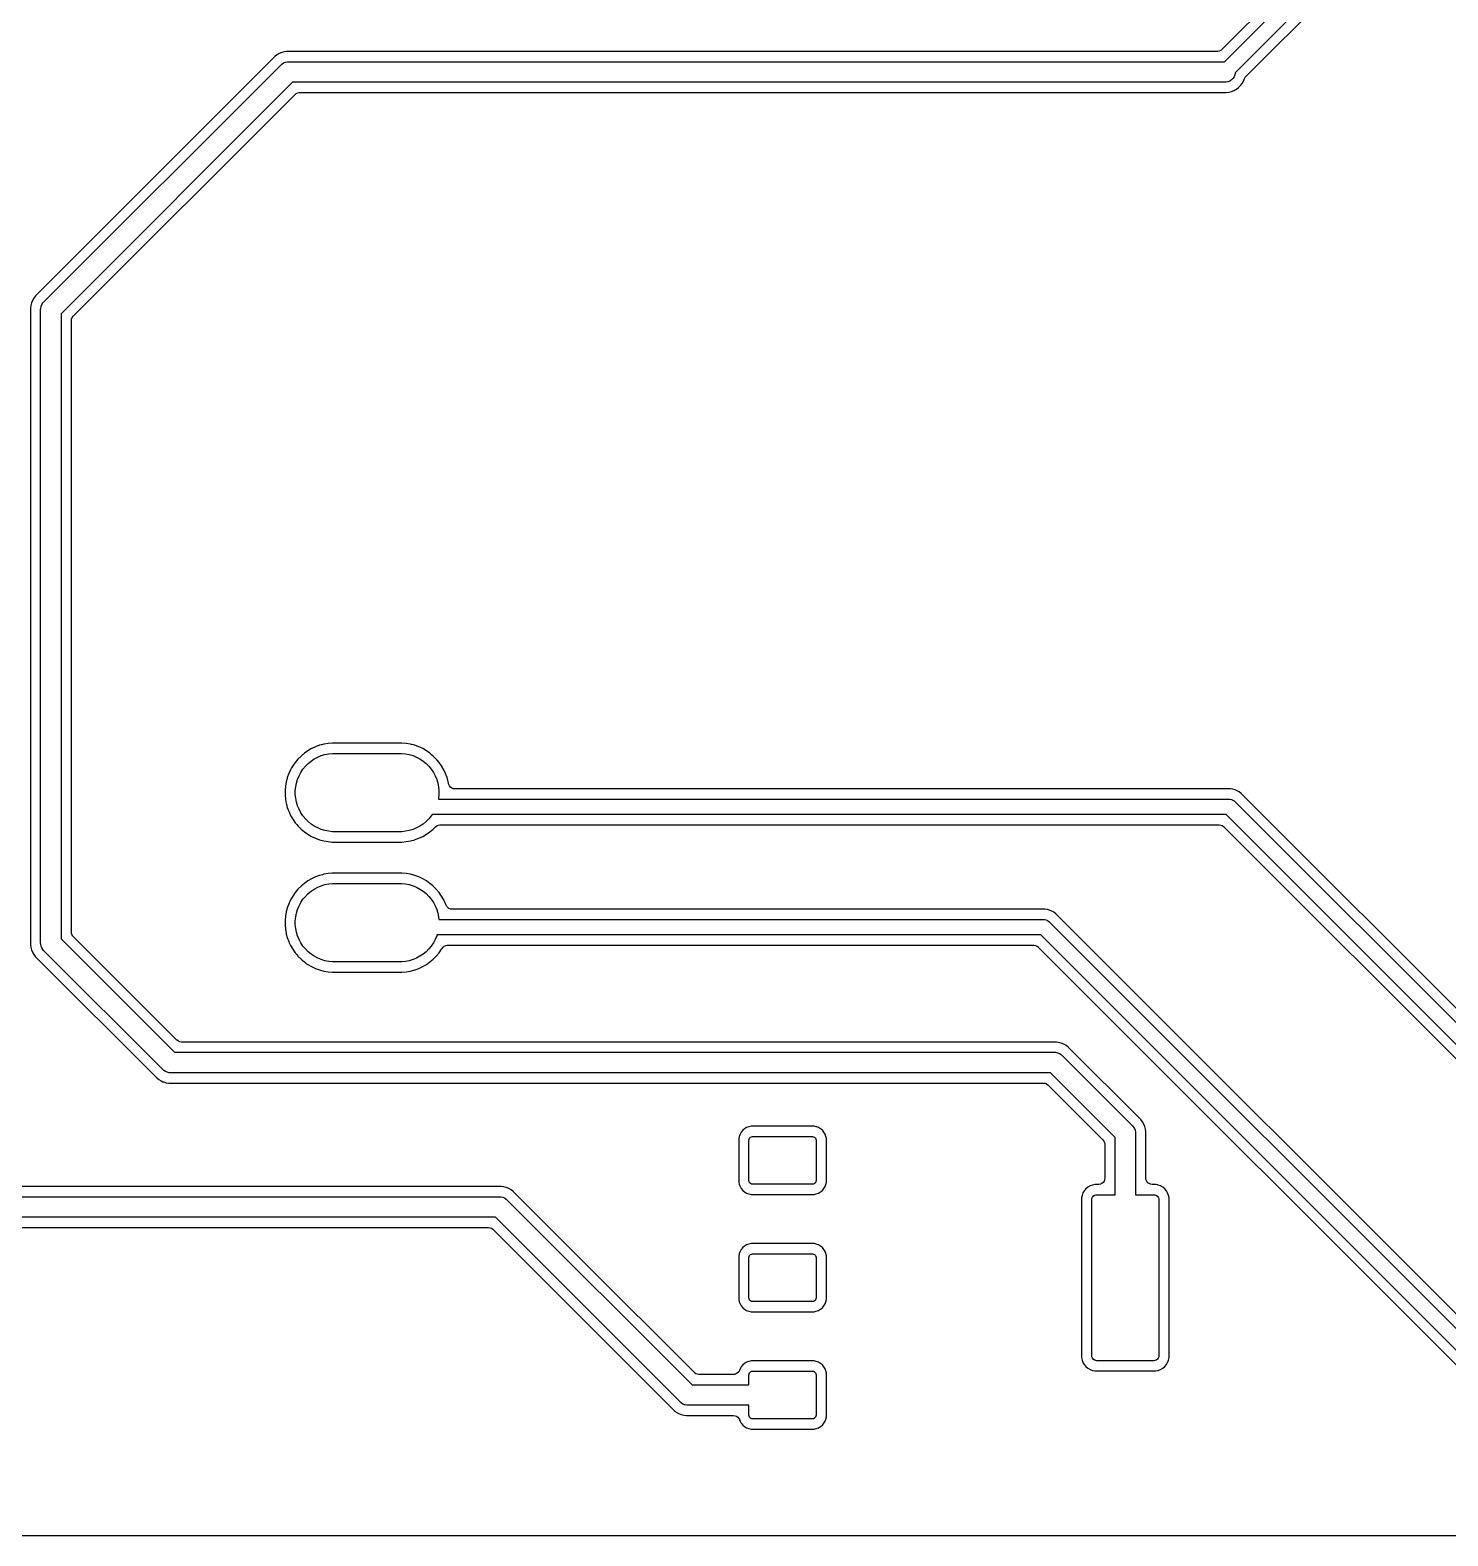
# Model space of a CAD drawing. Header units: millimetres. Extents: x 88 to 236, y -149 to -88.
# Drawn here: x 118.82 to 146.5, y -148.51 to -119.12 of the extents above; entities that cross this region are included whole.
import ezdxf

# ---------------------------------------------------------------- set-up
doc = ezdxf.new("R2010")
doc.units = ezdxf.units.MM
doc.layers.add('F.Cu', color=13, linetype='CONTINUOUS', true_color=0xc83434)

msp = doc.modelspace()

# ---------------------------------------------------------------- linework, layer by layer
at = {"layer": 'F.Cu', "linetype": 'CONTINUOUS'}
for p, q in [((145.413181, -116.171137), (142.086137, -119.498181)), ((142.132868, -119.735), (145.65, -116.217868)), ((145.906066, -116.386066), (142.344037, -119.948095)), ((142.551962, -120.023718), (146.064086, -116.511596)), ((123.64201, -119.601287), (123.600359, -119.633246)), ((123.642012, -119.601285), (123.64201, -119.601287)), ((123.642017, -119.601282), (123.642012, -119.601285)), ((123.644055, -119.600105), (123.642017, -119.601282)), ((123.687478, -119.575034), (123.644055, -119.600105)), ((123.687486, -119.57503), (123.687478, -119.575034)), ((123.735977, -119.554944), (123.687486, -119.57503)), ((123.735987, -119.554941), (123.735977, -119.554944)), ((123.786702, -119.541352), (123.735987, -119.554941)), ((123.829447, -119.535724), (123.786702, -119.541352)), ((123.838749, -119.5345), (123.829447, -119.535724)), ((123.891251, -119.5345), (123.838749, -119.5345)), ((141.998456, -119.5345), (123.891251, -119.5345)), ((142.002351, -119.534439), (141.998456, -119.5345)), ((142.033051, -119.529576), (142.002351, -119.534439)), ((142.061577, -119.517232), (142.033051, -119.529576)), ((142.086137, -119.498181), (142.061577, -119.517232)), ((123.600359, -119.633246), (118.928246, -124.305359)), ((119.088579, -124.428579), (123.723579, -119.793579)), ((123.723579, -119.793579), (123.738121, -119.780398)), ((123.738121, -119.780398), (123.770721, -119.758616)), ((123.770721, -119.758616), (123.806943, -119.743612)), ((123.806943, -119.743612), (123.845397, -119.735963)), ((123.845397, -119.735963), (123.865, -119.735)), ((123.865, -119.735), (142.132868, -119.735)), ((123.947842, -120.135), (119.43, -124.652842)), ((142.145, -120.135), (123.947842, -120.135)), ((142.164603, -120.134037), (142.145, -120.135)), ((142.203057, -120.126388), (142.164603, -120.134037)), ((142.239279, -120.111384), (142.203057, -120.126388)), ((142.271879, -120.089602), (142.239279, -120.111384)), ((142.299602, -120.061879), (142.271879, -120.089602)), ((142.321384, -120.029279), (142.299602, -120.061879)), ((142.336388, -119.993057), (142.321384, -120.029279)), ((142.344037, -119.954603), (142.336388, -119.993057)), ((142.344037, -119.948095), (142.344037, -119.954603)), ((142.409634, -120.236758), (142.446758, -120.199634)), ((142.446758, -120.199634), (142.478718, -120.157983)), ((142.478718, -120.157983), (142.504968, -120.112517)), ((142.504968, -120.112517), (142.525059, -120.064013)), ((142.525059, -120.064013), (142.52506, -120.064007)), ((142.52506, -120.064007), (142.525088, -120.063941)), ((142.525088, -120.063941), (142.540488, -120.036941)), ((142.540488, -120.036941), (142.551962, -120.023718)), ((119.666819, -124.699574), (123.994574, -120.371819)), ((123.994574, -120.371819), (124.019134, -120.352768)), ((124.019134, -120.352768), (124.04766, -120.340424)), ((124.04766, -120.340424), (124.07836, -120.335561)), ((124.07836, -120.335561), (124.082255, -120.3355)), ((124.082255, -120.3355), (142.171249, -120.3355)), ((142.171249, -120.3355), (142.17125, -120.3355)), ((142.17125, -120.3355), (142.223301, -120.328647)), ((142.223301, -120.328647), (142.274013, -120.315059)), ((142.274013, -120.315059), (142.322517, -120.294968)), ((142.322517, -120.294968), (142.322524, -120.294963)), ((142.322524, -120.294963), (142.322528, -120.294962)), ((142.322528, -120.294962), (142.341144, -120.284213)), ((142.341144, -120.284213), (142.367983, -120.268718)), ((142.367983, -120.268718), (142.409634, -120.236758)), ((118.928246, -124.305359), (118.896287, -124.34701)), ((118.836352, -124.491706), (118.8295, -124.54375)), ((118.8295, -124.54375), (118.8295, -136.966251)), ((118.836354, -124.491696), (118.836352, -124.491706)), ((118.849941, -124.440987), (118.836354, -124.491696)), ((118.849944, -124.440977), (118.849941, -124.440987)), ((118.87003, -124.392486), (118.849944, -124.440977)), ((118.870034, -124.392478), (118.87003, -124.392486)), ((118.896278, -124.347024), (118.870034, -124.392478)), ((118.896287, -124.34701), (118.896278, -124.347024)), ((119.03, -124.57), (119.030963, -124.550397)), ((119.03, -136.94), (119.03, -124.57)), ((119.030963, -124.550397), (119.038612, -124.511943)), ((119.038612, -124.511943), (119.053616, -124.475721)), ((119.053616, -124.475721), (119.075398, -124.443121)), ((119.075398, -124.443121), (119.088579, -124.428579)), ((119.43, -124.652842), (119.43, -136.857157)), ((119.6305, -124.787255), (119.634396, -124.756417)), ((119.6305, -133.957843), (119.6305, -124.787255)), ((119.634396, -124.756417), (119.645838, -124.727518)), ((119.645838, -124.727518), (119.664108, -124.702371)), ((119.664108, -124.702371), (119.666819, -124.699574)), ((124.318757, -133.142775), (124.245743, -133.18493)), ((124.324704, -133.140001), (124.318757, -133.142775)), ((124.395161, -133.107146), (124.324704, -133.140001)), ((124.395178, -133.107138), (124.395161, -133.107146)), ((124.474372, -133.078315), (124.395178, -133.107138)), ((124.474386, -133.07831), (124.474372, -133.078315)), ((124.474392, -133.078309), (124.474386, -133.07831)), ((124.512184, -133.068182), (124.474392, -133.078309)), ((124.555826, -133.056488), (124.512184, -133.068182)), ((124.555833, -133.056487), (124.555826, -133.056488)), ((124.638853, -133.041848), (124.555833, -133.056487)), ((124.722844, -133.0345), (124.638853, -133.041848)), ((124.722845, -133.0345), (124.722844, -133.0345)), ((126.082155, -133.0345), (124.722845, -133.0345)), ((126.082156, -133.0345), (126.082155, -133.0345)), ((126.166147, -133.041848), (126.082156, -133.0345)), ((126.249166, -133.056487), (126.166145, -133.041848)), ((126.166145, -133.041848), (126.166147, -133.041848)), ((126.249173, -133.056488), (126.249166, -133.056487)), ((126.270994, -133.062335), (126.249173, -133.056488)), ((126.330608, -133.078309), (126.270994, -133.062335)), ((126.330616, -133.078312), (126.330608, -133.078309)), ((126.330627, -133.078315), (126.330616, -133.078312)), ((126.409821, -133.107138), (126.330627, -133.078315)), ((126.409838, -133.107146), (126.409821, -133.107138)), ((126.428696, -133.11594), (126.409838, -133.107146)), ((126.486243, -133.142775), (126.428696, -133.11594)), ((126.559257, -133.18493), (126.486243, -133.142775)), ((123.99829, -133.411676), (123.949941, -133.480725)), ((123.998292, -133.411673), (123.99829, -133.411676)), ((124.052476, -133.3471), (123.998292, -133.411673)), ((124.052498, -133.347076), (124.052476, -133.3471)), ((124.112076, -133.287498), (124.052498, -133.347076)), ((124.1121, -133.287476), (124.112076, -133.287498)), ((124.176673, -133.233292), (124.1121, -133.287476)), ((124.176676, -133.23329), (124.176673, -133.233292)), ((124.245725, -133.184941), (124.176676, -133.23329)), ((124.198172, -133.486257), (124.251257, -133.433172)), ((124.245742, -133.184931), (124.245725, -133.184941)), ((124.245743, -133.18493), (124.245742, -133.184931)), ((124.251257, -133.433172), (124.30929, -133.385546)), ((124.30929, -133.385546), (124.371711, -133.343838)), ((124.371711, -133.343838), (124.43792, -133.308448)), ((124.43792, -133.308448), (124.507279, -133.279719)), ((124.507279, -133.279719), (124.57912, -133.257926)), ((124.57912, -133.257926), (124.652751, -133.24328)), ((124.652751, -133.24328), (124.727463, -133.235921)), ((124.727463, -133.235921), (124.765, -133.235)), ((124.765, -133.235), (126.04, -133.235)), ((126.04, -133.235), (126.077537, -133.235921)), ((126.077537, -133.235921), (126.152249, -133.24328)), ((126.152249, -133.24328), (126.22588, -133.257926)), ((126.22588, -133.257926), (126.297721, -133.279719)), ((126.297721, -133.279719), (126.36708, -133.308448)), ((126.36708, -133.308448), (126.433289, -133.343838)), ((126.433289, -133.343838), (126.49571, -133.385546)), ((126.49571, -133.385546), (126.553743, -133.433172)), ((126.553743, -133.433172), (126.606828, -133.486257)), ((126.559265, -133.184936), (126.559257, -133.18493)), ((126.559274, -133.184941), (126.559265, -133.184936)), ((126.628323, -133.23329), (126.559274, -133.184941)), ((126.628326, -133.233292), (126.628323, -133.23329)), ((126.66117, -133.260852), (126.628326, -133.233292)), ((126.692904, -133.28748), (126.66117, -133.260852)), ((126.692911, -133.287487), (126.692904, -133.28748)), ((126.692923, -133.287498), (126.692911, -133.287487)), ((126.752501, -133.347076), (126.692923, -133.287498)), ((126.752512, -133.347088), (126.752501, -133.347076)), ((126.75252, -133.347096), (126.752512, -133.347088)), ((126.769576, -133.367423), (126.75252, -133.347096)), ((126.806707, -133.411673), (126.769576, -133.367423)), ((126.806709, -133.411676), (126.806707, -133.411673)), ((126.855058, -133.480725), (126.806709, -133.411676)), ((123.83946, -133.723757), (123.821488, -133.790826)), ((123.843309, -133.709392), (123.83946, -133.723757)), ((123.84331, -133.709386), (123.843309, -133.709392)), ((123.843315, -133.709372), (123.84331, -133.709386)), ((123.872138, -133.630178), (123.843315, -133.709372)), ((123.872146, -133.630161), (123.872138, -133.630178)), ((123.907776, -133.553755), (123.872146, -133.630161)), ((123.928939, -133.5171), (123.907776, -133.553755)), ((123.94993, -133.480743), (123.928939, -133.5171)), ((123.949932, -133.480739), (123.94993, -133.480743)), ((123.949941, -133.480725), (123.949932, -133.480739)), ((124.044719, -133.742279), (124.073448, -133.67292)), ((124.073448, -133.67292), (124.108838, -133.606711)), ((124.108838, -133.606711), (124.150546, -133.54429)), ((124.150546, -133.54429), (124.198172, -133.486257)), ((126.606828, -133.486257), (126.654454, -133.54429)), ((126.654454, -133.54429), (126.696162, -133.606711)), ((126.696162, -133.606711), (126.731552, -133.67292)), ((126.731552, -133.67292), (126.760281, -133.742279)), ((126.855061, -133.48073), (126.855058, -133.480725)), ((126.85507, -133.480743), (126.855061, -133.48073)), ((126.897225, -133.553757), (126.85507, -133.480743)), ((126.932853, -133.630161), (126.897225, -133.553757)), ((126.932861, -133.630178), (126.932853, -133.630161)), ((126.961684, -133.709372), (126.932861, -133.630178)), ((126.961691, -133.709392), (126.961684, -133.709372)), ((126.983512, -133.790828), (126.961691, -133.709392)), ((119.6305, -136.497843), (119.6305, -133.957843)), ((123.806848, -133.873853), (123.7995, -133.957843)), ((123.7995, -133.957843), (123.7995, -134.042156)), ((123.821487, -133.790833), (123.806848, -133.873853)), ((123.821488, -133.790826), (123.821487, -133.790833)), ((124.000921, -133.962463), (124.00828, -133.887751)), ((124.000921, -134.037537), (124.000921, -133.962463)), ((124.00828, -133.887751), (124.022926, -133.81412)), ((124.022926, -133.81412), (124.044719, -133.742279)), ((126.760281, -133.742279), (126.782074, -133.81412)), ((126.782074, -133.81412), (126.79672, -133.887751)), ((126.79672, -133.887751), (126.804079, -133.962463)), ((126.804079, -133.962463), (126.804079, -134.037537)), ((126.988385, -133.818467), (126.983512, -133.790828)), ((126.989896, -133.827033), (126.988385, -133.818467)), ((126.994081, -133.843818), (126.989896, -133.827033)), ((127.007315, -133.871943), (126.994081, -133.843818)), ((127.027128, -133.895892), (127.007315, -133.871943)), ((127.052275, -133.914162), (127.027128, -133.895892)), ((127.081174, -133.925604), (127.052275, -133.914162)), ((127.112012, -133.9295), (127.081174, -133.925604)), ((142.252973, -133.9295), (127.112012, -133.9295)), ((142.252974, -133.9295), (142.252973, -133.9295)), ((142.298522, -133.935496), (142.252974, -133.9295)), ((142.298525, -133.935496), (142.298522, -133.935496)), ((142.298526, -133.935497), (142.298525, -133.935496)), ((142.342906, -133.947389), (142.298526, -133.935497)), ((142.385355, -133.964972), (142.342906, -133.947389)), ((142.425145, -133.987944), (142.385355, -133.964972)), ((142.461597, -134.015915), (142.425145, -133.987944)), ((142.461599, -134.015917), (142.461597, -134.015915)), ((148.318863, -139.873181), (142.461599, -134.015917)), ((123.7995, -134.042156), (123.806848, -134.126146)), ((123.806848, -134.126146), (123.816648, -134.181723)), ((123.816648, -134.181723), (123.821131, -134.20715)), ((123.821131, -134.20715), (123.821487, -134.209166)), ((123.821487, -134.209166), (123.821488, -134.209173)), ((123.821488, -134.209173), (123.827335, -134.230994)), ((123.827335, -134.230994), (123.843309, -134.290608)), ((123.843309, -134.290608), (123.843312, -134.290616)), ((123.843312, -134.290616), (123.843315, -134.290627)), ((123.843315, -134.290627), (123.872138, -134.369821)), ((124.00828, -134.112249), (124.000921, -134.037537)), ((124.022926, -134.18588), (124.00828, -134.112249)), ((124.044719, -134.257721), (124.022926, -134.18588)), ((124.073448, -134.32708), (124.044719, -134.257721)), ((126.79672, -134.112249), (126.793189, -134.13)), ((126.793189, -134.13), (142.23, -134.13)), ((126.804079, -134.037537), (126.79672, -134.112249)), ((142.23, -134.13), (142.244703, -134.130722)), ((142.244703, -134.130722), (142.273543, -134.136459)), ((142.273543, -134.136459), (142.30071, -134.147712)), ((142.30071, -134.147712), (142.325159, -134.164048)), ((142.325159, -134.164048), (142.336066, -134.173934)), ((142.336066, -134.173934), (148.272132, -140.11)), ((123.872138, -134.369821), (123.872146, -134.369838)), ((123.872146, -134.369838), (123.885799, -134.399116)), ((123.885799, -134.399116), (123.907775, -134.446243)), ((123.907775, -134.446243), (123.94993, -134.519257)), ((123.94993, -134.519257), (123.949936, -134.519265)), ((123.949936, -134.519265), (123.949941, -134.519274)), ((123.949941, -134.519274), (123.99829, -134.588323)), ((123.99829, -134.588323), (123.998292, -134.588326)), ((123.998292, -134.588326), (124.030234, -134.626392)), ((124.108838, -134.393289), (124.073448, -134.32708)), ((124.150546, -134.45571), (124.108838, -134.393289)), ((124.198172, -134.513743), (124.150546, -134.45571)), ((124.251257, -134.566828), (124.198172, -134.513743)), ((124.30929, -134.614454), (124.251257, -134.566828)), ((124.371711, -134.656162), (124.30929, -134.614454)), ((126.49571, -134.614454), (126.433289, -134.656162)), ((126.553743, -134.566828), (126.49571, -134.614454)), ((126.606828, -134.513743), (126.553743, -134.566828)), ((126.654454, -134.45571), (126.606828, -134.513743)), ((126.671633, -134.43), (126.654454, -134.45571)), ((142.167868, -134.43), (126.671633, -134.43)), ((148.103934, -140.366066), (142.167868, -134.43)), ((124.030234, -134.626392), (124.05248, -134.652904)), ((124.05248, -134.652904), (124.052487, -134.652911)), ((124.052487, -134.652911), (124.052498, -134.652923)), ((124.052498, -134.652923), (124.112076, -134.712501)), ((124.112076, -134.712501), (124.112088, -134.712512)), ((124.112088, -134.712512), (124.112096, -134.71252)), ((124.112096, -134.71252), (124.1121, -134.712523)), ((124.1121, -134.712523), (124.176673, -134.766707)), ((124.176673, -134.766707), (124.176677, -134.766709)), ((124.176677, -134.766709), (124.176681, -134.766713)), ((124.176681, -134.766713), (124.180353, -134.769284)), ((124.180353, -134.769284), (124.245725, -134.815058)), ((124.245725, -134.815058), (124.24573, -134.815061)), ((124.24573, -134.815061), (124.245743, -134.81507)), ((124.245743, -134.81507), (124.318757, -134.857225)), ((124.318757, -134.857225), (124.395161, -134.892853)), ((124.43792, -134.691552), (124.371711, -134.656162)), ((124.395161, -134.892853), (124.395178, -134.892861)), ((124.395178, -134.892861), (124.474372, -134.921684)), ((124.507279, -134.720281), (124.43792, -134.691552)), ((124.57912, -134.742074), (124.507279, -134.720281)), ((124.652751, -134.75672), (124.57912, -134.742074)), ((124.727463, -134.764079), (124.652751, -134.75672)), ((124.765, -134.765), (124.727463, -134.764079)), ((126.04, -134.765), (124.765, -134.765)), ((126.077537, -134.764079), (126.04, -134.765)), ((126.152249, -134.75672), (126.077537, -134.764079)), ((126.22588, -134.742074), (126.152249, -134.75672)), ((126.297721, -134.720281), (126.22588, -134.742074)), ((126.36708, -134.691552), (126.297721, -134.720281)), ((126.33998, -134.918279), (126.409821, -134.892861)), ((126.433289, -134.656162), (126.36708, -134.691552)), ((126.409821, -134.892861), (126.409826, -134.892858)), ((126.409826, -134.892858), (126.409833, -134.892856)), ((126.409833, -134.892856), (126.486243, -134.857225)), ((126.486243, -134.857225), (126.559257, -134.81507)), ((126.559257, -134.81507), (126.628319, -134.766713)), ((126.628319, -134.766713), (126.692904, -134.71252)), ((126.692904, -134.71252), (126.706741, -134.698683)), ((126.706741, -134.698683), (126.738606, -134.666819)), ((126.738606, -134.666819), (126.763166, -134.647768)), ((126.763166, -134.647768), (126.791692, -134.635424)), ((126.791692, -134.635424), (126.822392, -134.630561)), ((126.822392, -134.630561), (126.826287, -134.6305)), ((126.826287, -134.6305), (142.033456, -134.6305)), ((142.033456, -134.6305), (142.064294, -134.634396)), ((142.064294, -134.634396), (142.093193, -134.645838)), ((142.093193, -134.645838), (142.11834, -134.664108)), ((142.11834, -134.664108), (142.121137, -134.666819)), ((142.121137, -134.666819), (147.978403, -140.524085)), ((124.474372, -134.921684), (124.474375, -134.921684)), ((124.474375, -134.921684), (124.474392, -134.921691)), ((124.474392, -134.921691), (124.555828, -134.943512)), ((124.555828, -134.943512), (124.638857, -134.958152)), ((124.638857, -134.958152), (124.722843, -134.965499)), ((124.722843, -134.965499), (124.722844, -134.9655)), ((124.722844, -134.9655), (124.722845, -134.9655)), ((124.722845, -134.9655), (126.082156, -134.9655)), ((126.082156, -134.965499), (126.166143, -134.958152)), ((126.082156, -134.9655), (126.082156, -134.965499)), ((126.166143, -134.958152), (126.249172, -134.943512)), ((126.249172, -134.943512), (126.330608, -134.921691)), ((126.330608, -134.921691), (126.33998, -134.918279)), ((124.176673, -135.773292), (124.1121, -135.827476)), ((124.176676, -135.77329), (124.176673, -135.773292)), ((124.245725, -135.724941), (124.176676, -135.77329)), ((124.245742, -135.724931), (124.245725, -135.724941)), ((124.245743, -135.72493), (124.245742, -135.724931)), ((124.318757, -135.682775), (124.245743, -135.72493)), ((124.353493, -135.666577), (124.318757, -135.682775)), ((124.395161, -135.647146), (124.353493, -135.666577)), ((124.395178, -135.647138), (124.395161, -135.647146)), ((124.474372, -135.618315), (124.395178, -135.647138)), ((124.474386, -135.61831), (124.474372, -135.618315)), ((124.474392, -135.618309), (124.474386, -135.61831)), ((124.529823, -135.603456), (124.474392, -135.618309)), ((124.555826, -135.596488), (124.529823, -135.603456)), ((124.555833, -135.596487), (124.555826, -135.596488)), ((124.638853, -135.581848), (124.555833, -135.596487)), ((124.57912, -135.797926), (124.652751, -135.78328)), ((124.722844, -135.5745), (124.638853, -135.581848)), ((124.652751, -135.78328), (124.727463, -135.775921)), ((124.722845, -135.5745), (124.722844, -135.5745)), ((126.082155, -135.5745), (124.722845, -135.5745)), ((124.727463, -135.775921), (124.765, -135.775)), ((124.765, -135.775), (126.04, -135.775)), ((126.04, -135.775), (126.077537, -135.775921)), ((126.077537, -135.775921), (126.152249, -135.78328)), ((126.082156, -135.5745), (126.082155, -135.5745)), ((126.166147, -135.581848), (126.082156, -135.5745)), ((126.152249, -135.78328), (126.22588, -135.797926)), ((126.249166, -135.596487), (126.166145, -135.581848)), ((126.166145, -135.581848), (126.166147, -135.581848)), ((126.249173, -135.596488), (126.249166, -135.596487)), ((126.270994, -135.602335), (126.249173, -135.596488)), ((126.330608, -135.618309), (126.270994, -135.602335)), ((126.330616, -135.618312), (126.330608, -135.618309)), ((126.330627, -135.618315), (126.330616, -135.618312)), ((126.409821, -135.647138), (126.330627, -135.618315)), ((126.409838, -135.647146), (126.409821, -135.647138)), ((126.42629, -135.654818), (126.409838, -135.647146)), ((126.486243, -135.682775), (126.42629, -135.654818)), ((126.559257, -135.72493), (126.486243, -135.682775)), ((126.559265, -135.724936), (126.559257, -135.72493)), ((126.559274, -135.724941), (126.559265, -135.724936)), ((126.628323, -135.77329), (126.559274, -135.724941)), ((126.628326, -135.773292), (126.628323, -135.77329)), ((126.681092, -135.817569), (126.628326, -135.773292)), ((123.920458, -136.071789), (123.907776, -136.093755)), ((123.94993, -136.020743), (123.920458, -136.071789)), ((123.949932, -136.020739), (123.94993, -136.020743)), ((123.949941, -136.020725), (123.949932, -136.020739)), ((123.99829, -135.951676), (123.949941, -136.020725)), ((123.998292, -135.951673), (123.99829, -135.951676)), ((124.052476, -135.8871), (123.998292, -135.951673)), ((124.052498, -135.887076), (124.052476, -135.8871)), ((124.112076, -135.827498), (124.052498, -135.887076)), ((124.108838, -136.146711), (124.150546, -136.08429)), ((124.1121, -135.827476), (124.112076, -135.827498)), ((124.150546, -136.08429), (124.198172, -136.026257)), ((124.198172, -136.026257), (124.251257, -135.973172)), ((124.251257, -135.973172), (124.30929, -135.925546)), ((124.30929, -135.925546), (124.371711, -135.883838)), ((124.371711, -135.883838), (124.43792, -135.848448)), ((124.43792, -135.848448), (124.507279, -135.819719)), ((124.507279, -135.819719), (124.57912, -135.797926)), ((126.22588, -135.797926), (126.297721, -135.819719)), ((126.297721, -135.819719), (126.36708, -135.848448)), ((126.36708, -135.848448), (126.433289, -135.883838)), ((126.433289, -135.883838), (126.49571, -135.925546)), ((126.49571, -135.925546), (126.553743, -135.973172)), ((126.553743, -135.973172), (126.606828, -136.026257)), ((126.606828, -136.026257), (126.654454, -136.08429)), ((126.654454, -136.08429), (126.696162, -136.146711)), ((126.692904, -135.82748), (126.681092, -135.817569)), ((126.692911, -135.827487), (126.692904, -135.82748)), ((126.692923, -135.827498), (126.692911, -135.827487)), ((126.752501, -135.887076), (126.692923, -135.827498)), ((126.752512, -135.887088), (126.752501, -135.887076)), ((126.75252, -135.887096), (126.752512, -135.887088)), ((126.752523, -135.8871), (126.75252, -135.887096)), ((126.806707, -135.951673), (126.752523, -135.8871)), ((126.806709, -135.951676), (126.806707, -135.951673)), ((126.806713, -135.951681), (126.806709, -135.951676)), ((126.828591, -135.982927), (126.806713, -135.951681)), ((126.855058, -136.020725), (126.828591, -135.982927)), ((126.855061, -136.02073), (126.855058, -136.020725)), ((126.85507, -136.020743), (126.855061, -136.02073)), ((126.897225, -136.093757), (126.85507, -136.020743)), ((123.821487, -136.330833), (123.806848, -136.413853)), ((123.821488, -136.330826), (123.821487, -136.330833)), ((123.833635, -136.285496), (123.821488, -136.330826)), ((123.843309, -136.249392), (123.833635, -136.285496)), ((123.84331, -136.249386), (123.843309, -136.249392)), ((123.843315, -136.249372), (123.84331, -136.249386)), ((123.872138, -136.170178), (123.843315, -136.249372)), ((123.872146, -136.170161), (123.872138, -136.170178)), ((123.907776, -136.093755), (123.872146, -136.170161)), ((124.00828, -136.427751), (124.022926, -136.35412)), ((124.022926, -136.35412), (124.044719, -136.282279)), ((124.044719, -136.282279), (124.073448, -136.21292)), ((124.073448, -136.21292), (124.108838, -136.146711)), ((126.696162, -136.146711), (126.731552, -136.21292)), ((126.731552, -136.21292), (126.760281, -136.282279)), ((126.760281, -136.282279), (126.782074, -136.35412)), ((126.782074, -136.35412), (126.79672, -136.427751)), ((126.932853, -136.170161), (126.897225, -136.093757)), ((126.932858, -136.170171), (126.932853, -136.170161)), ((126.942954, -136.19791), (126.932858, -136.170171)), ((126.954779, -136.221943), (126.942954, -136.19791)), ((126.974592, -136.245892), (126.954779, -136.221943)), ((126.999739, -136.264162), (126.974592, -136.245892)), ((127.028638, -136.275604), (126.999739, -136.264162)), ((127.059476, -136.2795), (127.028638, -136.275604)), ((138.632973, -136.2795), (127.059476, -136.2795)), ((138.632974, -136.2795), (138.632973, -136.2795)), ((138.678522, -136.285496), (138.632974, -136.2795)), ((138.678525, -136.285496), (138.678522, -136.285496)), ((138.678526, -136.285497), (138.678525, -136.285496)), ((138.722906, -136.297389), (138.678526, -136.285497)), ((138.765355, -136.314972), (138.722906, -136.297389)), ((138.805145, -136.337944), (138.765355, -136.314972)), ((138.841597, -136.365915), (138.805145, -136.337944)), ((138.841599, -136.365917), (138.841597, -136.365915)), ((147.728863, -145.253181), (138.841599, -136.365917)), ((119.6305, -136.722745), (119.6305, -136.497843)), ((123.806848, -136.413853), (123.7995, -136.497843)), ((123.7995, -136.497843), (123.7995, -136.582156)), ((123.7995, -136.582156), (123.806848, -136.666146)), ((123.806848, -136.666146), (123.821487, -136.749166)), ((124.000921, -136.502463), (124.00828, -136.427751)), ((124.000921, -136.577537), (124.000921, -136.502463)), ((124.00828, -136.652249), (124.000921, -136.577537)), ((124.022926, -136.72588), (124.00828, -136.652249)), ((126.79672, -136.427751), (126.801866, -136.48)), ((126.801866, -136.48), (138.61, -136.48)), ((138.61, -136.48), (138.624703, -136.480722)), ((138.624703, -136.480722), (138.653543, -136.486459)), ((138.653543, -136.486459), (138.68071, -136.497712)), ((138.68071, -136.497712), (138.705159, -136.514048)), ((138.705159, -136.514048), (138.716066, -136.523934)), ((138.716066, -136.523934), (147.682132, -145.49)), ((118.8295, -136.966251), (118.831376, -136.980499)), ((119.030963, -136.959603), (119.03, -136.94)), ((119.038612, -136.998057), (119.030963, -136.959603)), ((119.43, -136.857157), (121.642843, -139.07)), ((119.630561, -136.72664), (119.6305, -136.722745)), ((119.630866, -136.728568), (119.630561, -136.72664)), ((119.631478, -136.738286), (119.630866, -136.728568)), ((119.633899, -136.747718), (119.631478, -136.738286)), ((119.635424, -136.75734), (119.633899, -136.747718)), ((119.637751, -136.762717), (119.635424, -136.75734)), ((119.639208, -136.768392), (119.637751, -136.762717)), ((119.643898, -136.776924), (119.639208, -136.768392)), ((119.647768, -136.785866), (119.643898, -136.776924)), ((119.651359, -136.790496), (119.647768, -136.785866)), ((119.654182, -136.79563), (119.651359, -136.790496)), ((119.66085, -136.802731), (119.654182, -136.79563)), ((119.666819, -136.810426), (119.66085, -136.802731)), ((121.689573, -138.833181), (119.666819, -136.810426)), ((123.821487, -136.749166), (123.821488, -136.749173)), ((123.821488, -136.749173), (123.825117, -136.762717)), ((123.825117, -136.762717), (123.843309, -136.830608)), ((123.843309, -136.830608), (123.843312, -136.830616)), ((123.843312, -136.830616), (123.843315, -136.830627)), ((123.843315, -136.830627), (123.872138, -136.909821)), ((123.872138, -136.909821), (123.872146, -136.909838)), ((123.872146, -136.909838), (123.883299, -136.933754)), ((123.883299, -136.933754), (123.907775, -136.986243)), ((124.044719, -136.797721), (124.022926, -136.72588)), ((124.073448, -136.86708), (124.044719, -136.797721)), ((124.108838, -136.933289), (124.073448, -136.86708)), ((124.150546, -136.99571), (124.108838, -136.933289)), ((126.696162, -136.933289), (126.654454, -136.99571)), ((126.731552, -136.86708), (126.696162, -136.933289)), ((126.760281, -136.797721), (126.731552, -136.86708)), ((126.765657, -136.78), (126.760281, -136.797721)), ((138.547868, -136.78), (126.765657, -136.78)), ((147.513934, -145.746066), (138.547868, -136.78)), ((118.831376, -136.980499), (118.836157, -137.016819)), ((118.836157, -137.016819), (118.836353, -137.018301)), ((118.836353, -137.018301), (118.849941, -137.069013)), ((118.849941, -137.069013), (118.870032, -137.117517)), ((118.870032, -137.117517), (118.876267, -137.128315)), ((118.876267, -137.128315), (118.876268, -137.128318)), ((118.876268, -137.128318), (118.896277, -137.162975)), ((118.896277, -137.162975), (118.896287, -137.16299)), ((118.896287, -137.16299), (118.928244, -137.204637)), ((118.928244, -137.204637), (118.928248, -137.204642)), ((118.928248, -137.204642), (121.29536, -139.571753)), ((119.053616, -137.034279), (119.038612, -136.998057)), ((119.075398, -137.066879), (119.053616, -137.034279)), ((119.088579, -137.081421), (119.075398, -137.066879)), ((121.418579, -139.411422), (119.088579, -137.081421)), ((123.907775, -136.986243), (123.94993, -137.059257)), ((123.94993, -137.059257), (123.949936, -137.059265)), ((123.949936, -137.059265), (123.949941, -137.059274)), ((123.949941, -137.059274), (123.998291, -137.128325)), ((123.998291, -137.128325), (124.027373, -137.162983)), ((124.027373, -137.162983), (124.05248, -137.192904)), ((124.05248, -137.192904), (124.052487, -137.192911)), ((124.052487, -137.192911), (124.052498, -137.192923)), ((124.052498, -137.192923), (124.112076, -137.252501)), ((124.112076, -137.252501), (124.112088, -137.252512)), ((124.112088, -137.252512), (124.112096, -137.25252)), ((124.112096, -137.25252), (124.133624, -137.270584)), ((124.198172, -137.053743), (124.150546, -136.99571)), ((124.251257, -137.106828), (124.198172, -137.053743)), ((124.30929, -137.154454), (124.251257, -137.106828)), ((124.371711, -137.196162), (124.30929, -137.154454)), ((124.43792, -137.231552), (124.371711, -137.196162)), ((124.507279, -137.260281), (124.43792, -137.231552)), ((124.57912, -137.282074), (124.507279, -137.260281)), ((126.297721, -137.260281), (126.22588, -137.282074)), ((126.36708, -137.231552), (126.297721, -137.260281)), ((126.433289, -137.196162), (126.36708, -137.231552)), ((126.49571, -137.154454), (126.433289, -137.196162)), ((126.553743, -137.106828), (126.49571, -137.154454)), ((126.606828, -137.053743), (126.553743, -137.106828)), ((126.654454, -136.99571), (126.606828, -137.053743)), ((126.628319, -137.306713), (126.692904, -137.25252)), ((126.692904, -137.25252), (126.75252, -137.192904)), ((126.75252, -137.192904), (126.806713, -137.128319)), ((126.806713, -137.128319), (126.85507, -137.059257)), ((126.85507, -137.059257), (126.864747, -137.042494)), ((126.864747, -137.042494), (126.883539, -137.01774)), ((126.883539, -137.01774), (126.907899, -136.998433)), ((126.907899, -136.998433), (126.936295, -136.985792)), ((126.936295, -136.985792), (126.966942, -136.980609)), ((126.966942, -136.980609), (126.972132, -136.9805)), ((126.972132, -136.9805), (138.413456, -136.9805)), ((138.413456, -136.9805), (138.444294, -136.984396)), ((138.444294, -136.984396), (138.473193, -136.995838)), ((138.473193, -136.995838), (138.49834, -137.014108)), ((138.49834, -137.014108), (138.501137, -137.016819)), ((138.501137, -137.016819), (147.355916, -145.871598)), ((124.133624, -137.270584), (124.176673, -137.306707)), ((124.176673, -137.306707), (124.176677, -137.306709)), ((124.176677, -137.306709), (124.176681, -137.306713)), ((124.176681, -137.306713), (124.207927, -137.328591)), ((124.207927, -137.328591), (124.245725, -137.355058)), ((124.245725, -137.355058), (124.24573, -137.355061)), ((124.24573, -137.355061), (124.245743, -137.35507)), ((124.245743, -137.35507), (124.318757, -137.397225)), ((124.318757, -137.397225), (124.395161, -137.432853)), ((124.395161, -137.432853), (124.395178, -137.432861)), ((124.395178, -137.432861), (124.474372, -137.461684)), ((124.474372, -137.461684), (124.474375, -137.461684)), ((124.474375, -137.461684), (124.474392, -137.461691)), ((124.474392, -137.461691), (124.555828, -137.483512)), ((124.555828, -137.483512), (124.638857, -137.498152)), ((124.652751, -137.29672), (124.57912, -137.282074)), ((124.638857, -137.498152), (124.722843, -137.505499)), ((124.727463, -137.304079), (124.652751, -137.29672)), ((124.722843, -137.505499), (124.722844, -137.5055)), ((124.722844, -137.5055), (124.722845, -137.5055)), ((124.722845, -137.5055), (126.082156, -137.5055)), ((124.765, -137.305), (124.727463, -137.304079)), ((126.04, -137.305), (124.765, -137.305)), ((126.077537, -137.304079), (126.04, -137.305)), ((126.152249, -137.29672), (126.077537, -137.304079)), ((126.082156, -137.505499), (126.166143, -137.498152)), ((126.082156, -137.5055), (126.082156, -137.505499)), ((126.22588, -137.282074), (126.152249, -137.29672)), ((126.166143, -137.498152), (126.249172, -137.483512)), ((126.249172, -137.483512), (126.330608, -137.461691)), ((126.330608, -137.461691), (126.33998, -137.458279)), ((126.33998, -137.458279), (126.409821, -137.432861)), ((126.409821, -137.432861), (126.409826, -137.432858)), ((126.409826, -137.432858), (126.409833, -137.432856)), ((126.409833, -137.432856), (126.486243, -137.397225)), ((126.486243, -137.397225), (126.559257, -137.35507)), ((126.559257, -137.35507), (126.628319, -137.306713)), ((121.69237, -138.835892), (121.689573, -138.833181)), ((121.717517, -138.854162), (121.69237, -138.835892)), ((121.746416, -138.865604), (121.717517, -138.854162)), ((121.777254, -138.8695), (121.746416, -138.865604)), ((138.845465, -138.8695), (121.777254, -138.8695)), ((138.84625, -138.8695), (138.845465, -138.8695)), ((138.846251, -138.8695), (138.84625, -138.8695)), ((138.856337, -138.870828), (138.846251, -138.8695)), ((138.898301, -138.876353), (138.856337, -138.870828)), ((138.949013, -138.889941), (138.898301, -138.876353)), ((138.997517, -138.910032), (138.949013, -138.889941)), ((139.022827, -138.924645), (138.997517, -138.910032)), ((139.034024, -138.931109), (139.022827, -138.924645)), ((139.034028, -138.931111), (139.034024, -138.931109)), ((139.042974, -138.936276), (139.034028, -138.931111)), ((139.042981, -138.936281), (139.042974, -138.936276)), ((139.042983, -138.936282), (139.042981, -138.936281)), ((139.084635, -138.968242), (139.042983, -138.936282)), ((139.084637, -138.968244), (139.084635, -138.968242)), ((139.084642, -138.968248), (139.084637, -138.968244)), ((140.501753, -140.385359), (139.084642, -138.968248)), ((121.642843, -139.07), (138.82, -139.07)), ((138.82, -139.07), (138.839603, -139.070963)), ((138.839603, -139.070963), (138.878057, -139.078612)), ((138.878057, -139.078612), (138.914279, -139.093616)), ((138.914279, -139.093616), (138.946879, -139.115398)), ((138.946879, -139.115398), (138.961421, -139.128579)), ((138.961421, -139.128579), (140.341422, -140.508579)), ((121.29536, -139.571753), (121.295366, -139.571758)), ((121.295366, -139.571758), (121.337017, -139.603718)), ((121.337017, -139.603718), (121.382484, -139.629969)), ((121.433121, -139.424602), (121.418579, -139.411422)), ((121.465721, -139.446385), (121.433121, -139.424602)), ((121.501943, -139.461388), (121.465721, -139.446385)), ((121.540397, -139.469037), (121.501943, -139.461388)), ((121.56, -139.47), (121.540397, -139.469037)), ((138.737158, -139.47), (121.56, -139.47)), ((140, -140.732842), (138.737158, -139.47)), ((121.382484, -139.629969), (121.382489, -139.629971)), ((121.382489, -139.629971), (121.382493, -139.629973)), ((121.382493, -139.629973), (121.417901, -139.644639)), ((121.417901, -139.644639), (121.430988, -139.65006)), ((121.430988, -139.65006), (121.430994, -139.650061)), ((121.430994, -139.650061), (121.431001, -139.650064)), ((121.431001, -139.650064), (121.481688, -139.663644)), ((121.481688, -139.663644), (121.481694, -139.663646)), ((121.481694, -139.663646), (121.481696, -139.663646)), ((121.481696, -139.663646), (121.481699, -139.663647)), ((121.481699, -139.663647), (121.53375, -139.6705)), ((121.53375, -139.6705), (121.586251, -139.6705)), ((121.586251, -139.6705), (138.602745, -139.6705)), ((138.602745, -139.6705), (138.633583, -139.674396)), ((138.633583, -139.674396), (138.662482, -139.685838)), ((138.662482, -139.685838), (138.687629, -139.704108)), ((138.687629, -139.704108), (138.690426, -139.706819)), ((138.690426, -139.706819), (139.763181, -140.779574)), ((140.501756, -140.385363), (140.501753, -140.385359)), ((140.501758, -140.385365), (140.501756, -140.385363)), ((140.533718, -140.427017), (140.501758, -140.385365)), ((140.559968, -140.472483), (140.533718, -140.427017)), ((140.580059, -140.520987), (140.559968, -140.472483)), ((132.655049, -140.756017), (132.6545, -140.76635)), ((132.6545, -140.76635), (132.6545, -141.593649)), ((132.663783, -140.710853), (132.655049, -140.756011)), ((132.655049, -140.756011), (132.655049, -140.756017)), ((132.680026, -140.667811), (132.663783, -140.710853)), ((132.703309, -140.628134), (132.680026, -140.667811)), ((132.732964, -140.592964), (132.703309, -140.628134)), ((132.768134, -140.563309), (132.732964, -140.592964)), ((132.807811, -140.540026), (132.768134, -140.563309)), ((132.850853, -140.523783), (132.807811, -140.540026)), ((132.896011, -140.515049), (132.850853, -140.523783)), ((132.855, -140.78475), (132.8579, -140.764848)), ((132.855, -141.57525), (132.855, -140.78475)), ((132.8579, -140.764848), (132.867984, -140.74422)), ((132.867984, -140.74422), (132.88422, -140.727984)), ((132.88422, -140.727984), (132.904848, -140.7179)), ((132.896017, -140.515049), (132.896011, -140.515049)), ((132.90635, -140.5145), (132.896017, -140.515049)), ((132.904848, -140.7179), (132.92475, -140.715)), ((132.906354, -140.5145), (132.90635, -140.5145)), ((134.113646, -140.5145), (132.906354, -140.5145)), ((132.92475, -140.715), (134.09525, -140.715)), ((134.09525, -140.715), (134.115152, -140.7179)), ((134.113649, -140.5145), (134.113646, -140.5145)), ((134.123985, -140.515049), (134.113649, -140.5145)), ((134.115152, -140.7179), (134.13578, -140.727984)), ((134.169146, -140.523783), (134.123985, -140.515049)), ((134.13578, -140.727984), (134.152016, -140.74422)), ((134.152016, -140.74422), (134.1621, -140.764848)), ((134.1621, -140.764848), (134.165, -140.78475)), ((134.165, -140.78475), (134.165, -141.57525)), ((134.169148, -140.523783), (134.169146, -140.523783)), ((134.169149, -140.523784), (134.169148, -140.523783)), ((134.176683, -140.526627), (134.169149, -140.523784)), ((134.212188, -140.540026), (134.176683, -140.526627)), ((134.251865, -140.563309), (134.212188, -140.540026)), ((134.251866, -140.56331), (134.251865, -140.563309)), ((134.287036, -140.592964), (134.251866, -140.56331)), ((134.31669, -140.628134), (134.287036, -140.592964)), ((134.339973, -140.667811), (134.31669, -140.628134)), ((134.356216, -140.710851), (134.339973, -140.667811)), ((134.364951, -140.756017), (134.356216, -140.710851)), ((134.3655, -140.766354), (134.364951, -140.756017)), ((134.3655, -141.593646), (134.3655, -140.766354)), ((139.763181, -140.779574), (139.782232, -140.804134)), ((140, -141.85), (140, -140.732842)), ((140.341422, -140.508579), (140.354602, -140.523121)), ((140.354602, -140.523121), (140.376384, -140.555721)), ((140.376384, -140.555721), (140.391388, -140.591943)), ((140.391388, -140.591943), (140.399037, -140.630397)), ((140.399037, -140.630397), (140.4, -140.65)), ((140.4, -140.65), (140.4, -141.85)), ((140.593647, -140.571699), (140.580059, -140.520987)), ((140.599268, -140.614396), (140.593647, -140.571699)), ((140.6005, -140.62375), (140.599268, -140.614396)), ((140.6005, -141.5255), (140.6005, -140.62375)), ((139.782232, -140.804134), (139.794576, -140.83266)), ((139.794576, -140.83266), (139.799439, -140.86336)), ((139.799439, -140.86336), (139.7995, -140.867255)), ((139.7995, -140.867255), (139.7995, -141.5255)), ((132.6545, -141.593649), (132.655049, -141.603982)), ((132.655049, -141.603982), (132.655049, -141.603988)), ((132.655049, -141.603988), (132.662678, -141.643431)), ((132.662678, -141.643431), (132.663784, -141.649149)), ((132.663784, -141.649149), (132.664398, -141.650777)), ((132.664398, -141.650777), (132.680026, -141.692188)), ((132.8579, -141.595152), (132.855, -141.57525)), ((132.867984, -141.61578), (132.8579, -141.595152)), ((132.88422, -141.632016), (132.867984, -141.61578)), ((132.904848, -141.6421), (132.88422, -141.632016)), ((132.92475, -141.645), (132.904848, -141.6421)), ((134.09525, -141.645), (132.92475, -141.645)), ((134.115152, -141.6421), (134.09525, -141.645)), ((134.13578, -141.632016), (134.115152, -141.6421)), ((134.152016, -141.61578), (134.13578, -141.632016)), ((134.1621, -141.595152), (134.152016, -141.61578)), ((134.165, -141.57525), (134.1621, -141.595152)), ((134.339973, -141.692189), (134.356216, -141.649149)), ((134.356216, -141.649149), (134.364951, -141.603983)), ((134.364951, -141.603983), (134.3655, -141.593646)), ((139.557709, -141.660939), (139.511598, -141.678932)), ((139.606171, -141.650777), (139.557709, -141.660939)), ((139.626747, -141.6495), (139.606171, -141.650777)), ((139.6755, -141.6495), (139.626747, -141.6495)), ((139.683286, -141.649255), (139.6755, -141.6495)), ((139.713818, -141.643431), (139.683286, -141.649255)), ((139.741943, -141.630197), (139.713818, -141.643431)), ((139.765892, -141.610384), (139.741943, -141.630197)), ((139.784162, -141.585237), (139.765892, -141.610384)), ((139.795604, -141.556338), (139.784162, -141.585237)), ((139.7995, -141.5255), (139.795604, -141.556338)), ((140.600745, -141.533286), (140.6005, -141.5255)), ((140.606569, -141.563818), (140.600745, -141.533286)), ((140.619803, -141.591943), (140.606569, -141.563818)), ((140.639616, -141.615892), (140.619803, -141.591943)), ((140.664763, -141.634162), (140.639616, -141.615892)), ((140.693662, -141.645604), (140.664763, -141.634162)), ((140.7245, -141.6495), (140.693662, -141.645604)), ((140.773244, -141.6495), (140.7245, -141.6495)), ((140.773252, -141.6495), (140.773244, -141.6495)), ((140.793828, -141.650777), (140.773252, -141.6495)), ((140.831754, -141.658729), (140.793828, -141.650777)), ((140.842286, -141.660938), (140.831754, -141.658729)), ((140.84229, -141.660939), (140.842286, -141.660938)), ((140.888401, -141.678932), (140.84229, -141.660939)), ((108.66, -141.89), (127.99, -141.89)), ((128.01625, -141.6895), (108.686251, -141.6895)), ((127.99, -141.89), (128.009603, -141.890963)), ((128.009603, -141.890963), (128.048057, -141.898612)), ((128.016251, -141.6895), (128.01625, -141.6895)), ((128.024141, -141.690538), (128.016251, -141.6895)), ((128.068299, -141.696352), (128.024141, -141.690538)), ((128.048057, -141.898612), (128.084279, -141.913616)), ((128.068301, -141.696353), (128.068298, -141.696352)), ((128.068298, -141.696352), (128.068299, -141.696352)), ((128.119013, -141.709941), (128.068301, -141.696353)), ((128.084279, -141.913616), (128.116879, -141.935398)), ((128.116879, -141.935398), (128.131421, -141.948579)), ((128.119015, -141.709942), (128.119013, -141.709941)), ((128.119022, -141.709944), (128.119015, -141.709942)), ((128.167513, -141.73003), (128.119022, -141.709944)), ((128.131421, -141.948579), (131.742843, -145.56)), ((128.167521, -141.730034), (128.167513, -141.73003)), ((128.170692, -141.731865), (128.167521, -141.730034)), ((128.212983, -141.756282), (128.170692, -141.731865)), ((128.254635, -141.788242), (128.212983, -141.756282)), ((128.25464, -141.788246), (128.254635, -141.788242)), ((129.522744, -143.05635), (128.25464, -141.788246)), ((132.680026, -141.692188), (132.702234, -141.730032)), ((132.702234, -141.730032), (132.70331, -141.731866)), ((132.70331, -141.731866), (132.732964, -141.767036)), ((132.732964, -141.767036), (132.768134, -141.79669)), ((132.768134, -141.79669), (132.807811, -141.819973)), ((132.807811, -141.819973), (132.850851, -141.836216)), ((132.850851, -141.836216), (132.896017, -141.844951)), ((132.896017, -141.844951), (132.906354, -141.8455)), ((132.906354, -141.8455), (132.906362, -141.8455)), ((132.906362, -141.8455), (134.113638, -141.8455)), ((134.113638, -141.8455), (134.113646, -141.8455)), ((134.113646, -141.8455), (134.123983, -141.844951)), ((134.123983, -141.844951), (134.169149, -141.836216)), ((134.169149, -141.836216), (134.212189, -141.819973)), ((134.212189, -141.819973), (134.251866, -141.79669)), ((134.251866, -141.79669), (134.287036, -141.767036)), ((134.287036, -141.767036), (134.31669, -141.731866)), ((134.31669, -141.731866), (134.339973, -141.692189)), ((139.345777, -141.911171), (139.3445, -141.931747)), ((139.3445, -141.931747), (139.3445, -145.008252)), ((139.355939, -141.862709), (139.345777, -141.911171)), ((139.373932, -141.816598), (139.355939, -141.862709)), ((139.373935, -141.816592), (139.373932, -141.816598)), ((139.399276, -141.774061), (139.373935, -141.816592)), ((139.431278, -141.736278), (139.399276, -141.774061)), ((139.469061, -141.704276), (139.431278, -141.736278)), ((139.511592, -141.678935), (139.469061, -141.704276)), ((139.511598, -141.678932), (139.511592, -141.678935)), ((139.545, -141.94825), (139.547245, -141.927365)), ((139.545, -144.99175), (139.545, -141.94825)), ((139.547245, -141.927365), (139.557018, -141.901164)), ((139.557018, -141.901164), (139.573777, -141.878777)), ((139.573777, -141.878777), (139.596164, -141.862018)), ((139.596164, -141.862018), (139.622365, -141.852245)), ((139.622365, -141.852245), (139.64325, -141.85)), ((139.64325, -141.85), (140, -141.85)), ((140.4, -141.85), (140.75675, -141.85)), ((140.75675, -141.85), (140.777635, -141.852245)), ((140.777635, -141.852245), (140.803836, -141.862018)), ((140.803836, -141.862018), (140.826223, -141.878777)), ((140.826223, -141.878777), (140.842982, -141.901164)), ((140.842982, -141.901164), (140.852755, -141.927365)), ((140.852755, -141.927365), (140.855, -141.94825)), ((140.855, -141.94825), (140.855, -144.99175)), ((140.888405, -141.678934), (140.888401, -141.678932)), ((140.88841, -141.678936), (140.888405, -141.678934)), ((140.906139, -141.6895), (140.88841, -141.678936)), ((140.930938, -141.704276), (140.906139, -141.6895)), ((140.93094, -141.704278), (140.930938, -141.704276)), ((140.930942, -141.704279), (140.93094, -141.704278)), ((140.968722, -141.736278), (140.930942, -141.704279)), ((141.000721, -141.774058), (140.968722, -141.736278)), ((141.026064, -141.81659), (141.000721, -141.774058)), ((141.044062, -141.862714), (141.026064, -141.81659)), ((141.054222, -141.91117), (141.044062, -141.862714)), ((141.0555, -141.931756), (141.054222, -141.91117)), ((141.0555, -145.008244), (141.0555, -141.931756)), ((127.907158, -142.29), (108.742842, -142.29)), ((108.877255, -142.4905), (127.772745, -142.4905)), ((127.772745, -142.4905), (127.803583, -142.494396)), ((127.803583, -142.494396), (127.832482, -142.505838)), ((127.832482, -142.505838), (127.857629, -142.524108)), ((127.857629, -142.524108), (127.860426, -142.526819)), ((127.860426, -142.526819), (131.395357, -146.061751)), ((131.518579, -145.901422), (127.907158, -142.29)), ((132.807811, -142.830026), (132.768134, -142.853309)), ((132.850853, -142.813783), (132.807811, -142.830026)), ((132.896011, -142.805049), (132.850853, -142.813783)), ((132.896017, -142.805049), (132.896011, -142.805049)), ((132.90635, -142.8045), (132.896017, -142.805049)), ((132.906354, -142.8045), (132.90635, -142.8045)), ((134.113646, -142.8045), (132.906354, -142.8045)), ((134.113649, -142.8045), (134.113646, -142.8045)), ((134.123985, -142.805049), (134.113649, -142.8045)), ((134.169146, -142.813783), (134.123985, -142.805049)), ((134.212188, -142.830026), (134.169146, -142.813783)), ((134.251865, -142.853309), (134.212188, -142.830026)), ((129.608784, -143.14239), (129.522744, -143.05635)), ((132.655049, -143.046017), (132.6545, -143.05635)), ((132.6545, -143.05635), (132.6545, -143.883649)), ((132.663783, -143.000853), (132.655049, -143.046011)), ((132.655049, -143.046011), (132.655049, -143.046017)), ((132.680026, -142.957811), (132.663783, -143.000853)), ((132.703309, -142.918134), (132.680026, -142.957811)), ((132.732964, -142.882964), (132.703309, -142.918134)), ((132.768134, -142.853309), (132.732964, -142.882964)), ((132.855, -143.07475), (132.8579, -143.054848)), ((132.855, -143.86525), (132.855, -143.07475)), ((132.8579, -143.054848), (132.867984, -143.03422)), ((132.867984, -143.03422), (132.88422, -143.017984)), ((132.88422, -143.017984), (132.904848, -143.0079)), ((132.904848, -143.0079), (132.92475, -143.005)), ((132.92475, -143.005), (134.09525, -143.005)), ((134.09525, -143.005), (134.115152, -143.0079)), ((134.115152, -143.0079), (134.13578, -143.017984)), ((134.13578, -143.017984), (134.152016, -143.03422)), ((134.152016, -143.03422), (134.1621, -143.054848)), ((134.1621, -143.054848), (134.165, -143.07475)), ((134.165, -143.07475), (134.165, -143.86525)), ((134.251866, -142.85331), (134.251865, -142.853309)), ((134.287036, -142.882964), (134.251866, -142.85331)), ((134.31669, -142.918134), (134.287036, -142.882964)), ((134.339973, -142.957811), (134.31669, -142.918134)), ((134.356216, -143.000851), (134.339973, -142.957811)), ((134.364951, -143.046017), (134.356216, -143.000851)), ((134.3655, -143.056354), (134.364951, -143.046017)), ((134.3655, -143.883646), (134.3655, -143.056354)), ((131.789574, -145.323181), (129.608784, -143.14239)), ((132.6545, -143.883649), (132.655049, -143.893982)), ((132.655049, -143.893982), (132.655049, -143.893988)), ((132.655049, -143.893988), (132.663783, -143.939146)), ((132.663783, -143.939146), (132.680026, -143.982188)), ((132.680026, -143.982188), (132.680027, -143.982189)), ((132.680027, -143.982189), (132.70331, -144.021866)), ((132.70331, -144.021866), (132.732964, -144.057036)), ((132.8579, -143.885152), (132.855, -143.86525)), ((132.867984, -143.90578), (132.8579, -143.885152)), ((132.88422, -143.922016), (132.867984, -143.90578)), ((132.904848, -143.9321), (132.88422, -143.922016)), ((132.92475, -143.935), (132.904848, -143.9321)), ((134.09525, -143.935), (132.92475, -143.935)), ((134.115152, -143.9321), (134.09525, -143.935)), ((134.13578, -143.922016), (134.115152, -143.9321)), ((134.152016, -143.90578), (134.13578, -143.922016)), ((134.1621, -143.885152), (134.152016, -143.90578)), ((134.165, -143.86525), (134.1621, -143.885152)), ((134.287036, -144.057036), (134.31669, -144.021866)), ((134.31669, -144.021866), (134.339973, -143.982189)), ((134.339973, -143.982189), (134.356216, -143.939149)), ((134.356216, -143.939149), (134.364951, -143.893983)), ((134.364951, -143.893983), (134.3655, -143.883646)), ((132.732964, -144.057036), (132.768134, -144.08669)), ((132.768134, -144.08669), (132.807811, -144.109973)), ((132.807811, -144.109973), (132.850851, -144.126216)), ((132.850851, -144.126216), (132.896017, -144.134951)), ((132.896017, -144.134951), (132.906354, -144.1355)), ((132.906354, -144.1355), (132.906362, -144.1355)), ((132.906362, -144.1355), (134.113638, -144.1355)), ((134.113638, -144.1355), (134.113646, -144.1355)), ((134.113646, -144.1355), (134.123983, -144.134951)), ((134.123983, -144.134951), (134.169149, -144.126216)), ((134.169149, -144.126216), (134.212189, -144.109973)), ((134.212189, -144.109973), (134.251866, -144.08669)), ((134.251866, -144.08669), (134.287036, -144.057036)), ((132.732964, -145.172964), (132.703309, -145.208134)), ((132.768134, -145.143309), (132.732964, -145.172964)), ((132.807811, -145.120026), (132.768134, -145.143309)), ((132.850853, -145.103783), (132.807811, -145.120026)), ((132.896011, -145.095049), (132.850853, -145.103783)), ((132.896017, -145.095049), (132.896011, -145.095049)), ((132.90635, -145.0945), (132.896017, -145.095049)), ((132.906354, -145.0945), (132.90635, -145.0945)), ((134.113646, -145.0945), (132.906354, -145.0945)), ((134.113649, -145.0945), (134.113646, -145.0945)), ((134.123985, -145.095049), (134.113649, -145.0945)), ((134.169146, -145.103783), (134.123985, -145.095049)), ((134.212188, -145.120026), (134.169146, -145.103783)), ((134.251865, -145.143309), (134.212188, -145.120026)), ((134.251866, -145.14331), (134.251865, -145.143309)), ((134.287036, -145.172964), (134.251866, -145.14331)), ((134.31669, -145.208134), (134.287036, -145.172964)), ((139.3445, -145.008252), (139.345777, -145.028828)), ((139.345777, -145.028828), (139.355939, -145.07729)), ((139.355939, -145.07729), (139.372895, -145.120743)), ((139.372895, -145.120743), (139.373936, -145.12341)), ((139.373936, -145.12341), (139.385793, -145.143309)), ((139.385793, -145.143309), (139.399276, -145.165938)), ((139.399276, -145.165938), (139.399278, -145.16594)), ((139.399278, -145.16594), (139.399279, -145.165942)), ((139.399279, -145.165942), (139.431278, -145.203722)), ((139.547245, -145.012635), (139.545, -144.99175)), ((139.557018, -145.038836), (139.547245, -145.012635)), ((139.573777, -145.061223), (139.557018, -145.038836)), ((139.596164, -145.077982), (139.573777, -145.061223)), ((139.622365, -145.087755), (139.596164, -145.077982)), ((139.64325, -145.09), (139.622365, -145.087755)), ((140.75675, -145.09), (139.64325, -145.09)), ((140.777635, -145.087755), (140.75675, -145.09)), ((140.803836, -145.077982), (140.777635, -145.087755)), ((140.826223, -145.061223), (140.803836, -145.077982)), ((140.842982, -145.038836), (140.826223, -145.061223)), ((140.852755, -145.012635), (140.842982, -145.038836)), ((140.855, -144.99175), (140.852755, -145.012635)), ((140.968722, -145.203722), (141.000721, -145.165942)), ((141.000721, -145.165942), (141.026064, -145.12341)), ((141.026064, -145.12341), (141.044062, -145.077286)), ((141.044062, -145.077286), (141.054222, -145.02883)), ((141.054222, -145.02883), (141.0555, -145.008244)), ((131.792371, -145.325892), (131.789574, -145.323181)), ((131.817518, -145.344162), (131.792371, -145.325892)), ((131.846417, -145.355604), (131.817518, -145.344162)), ((131.877255, -145.3595), (131.846417, -145.355604)), ((132.552137, -145.3595), (131.877255, -145.3595)), ((132.577335, -145.356913), (132.552137, -145.3595)), ((132.606738, -145.346832), (132.577335, -145.356913)), ((132.632709, -145.329755), (132.606738, -145.346832)), ((132.653618, -145.306757), (132.632709, -145.329755)), ((132.668149, -145.279284), (132.653618, -145.306757)), ((132.675025, -145.261064), (132.668149, -145.279284)), ((132.680026, -145.24781), (132.675025, -145.261064)), ((132.703309, -145.208134), (132.680026, -145.24781)), ((132.855, -145.36475), (132.8579, -145.344848)), ((132.855, -145.56), (132.855, -145.36475)), ((132.8579, -145.344848), (132.867984, -145.32422)), ((132.867984, -145.32422), (132.88422, -145.307984)), ((132.88422, -145.307984), (132.904848, -145.2979)), ((132.904848, -145.2979), (132.92475, -145.295)), ((132.92475, -145.295), (134.09525, -145.295)), ((134.09525, -145.295), (134.115152, -145.2979)), ((134.115152, -145.2979), (134.13578, -145.307984)), ((134.13578, -145.307984), (134.152016, -145.32422)), ((134.152016, -145.32422), (134.1621, -145.344848)), ((134.1621, -145.344848), (134.165, -145.36475)), ((134.165, -145.36475), (134.165, -146.15525)), ((134.339973, -145.247811), (134.31669, -145.208134)), ((134.356216, -145.290851), (134.339973, -145.247811)), ((134.364951, -145.336017), (134.356216, -145.290851)), ((134.3655, -145.346354), (134.364951, -145.336017)), ((134.3655, -146.173646), (134.3655, -145.346354)), ((139.431278, -145.203722), (139.469058, -145.235721)), ((139.469058, -145.235721), (139.51159, -145.261064)), ((139.51159, -145.261064), (139.557714, -145.279062)), ((139.557714, -145.279062), (139.60617, -145.289222)), ((139.60617, -145.289222), (139.626756, -145.2905)), ((139.626756, -145.2905), (139.626767, -145.2905)), ((139.626767, -145.2905), (140.773233, -145.2905)), ((140.773233, -145.2905), (140.773244, -145.2905)), ((140.773244, -145.2905), (140.79383, -145.289222)), ((140.79383, -145.289222), (140.842286, -145.279062)), ((140.842286, -145.279062), (140.88841, -145.261064)), ((140.88841, -145.261064), (140.930942, -145.235721)), ((140.930942, -145.235721), (140.968722, -145.203722)), ((131.742843, -145.56), (132.855, -145.56)), ((131.395357, -146.061751), (131.395362, -146.061755)), ((131.395362, -146.061755), (131.395365, -146.061758)), ((131.395365, -146.061758), (131.419297, -146.080121)), ((131.419297, -146.080121), (131.427276, -146.086244)), ((131.533121, -145.914602), (131.518579, -145.901422)), ((131.565721, -145.936384), (131.533121, -145.914602)), ((131.601943, -145.951388), (131.565721, -145.936384)), ((131.640397, -145.959037), (131.601943, -145.951388)), ((131.66, -145.96), (131.640397, -145.959037)), ((132.855, -145.96), (131.66, -145.96)), ((132.855, -146.15525), (132.855, -145.96)), ((131.427276, -146.086244), (131.437008, -146.093712)), ((131.437008, -146.093712), (131.437013, -146.093715)), ((131.437013, -146.093715), (131.437017, -146.093718)), ((131.437017, -146.093718), (131.482483, -146.119968)), ((131.482483, -146.119968), (131.530987, -146.140059)), ((131.530987, -146.140059), (131.581699, -146.153647)), ((131.581699, -146.153647), (131.63375, -146.1605)), ((131.63375, -146.1605), (131.686251, -146.1605)), ((131.686251, -146.1605), (132.552137, -146.1605)), ((132.552137, -146.1605), (132.582975, -146.164396)), ((132.582975, -146.164396), (132.611874, -146.175838)), ((132.611874, -146.175838), (132.637021, -146.194108)), ((132.637021, -146.194108), (132.656834, -146.218057)), ((132.656834, -146.218057), (132.668148, -146.240714)), ((132.668148, -146.240714), (132.672421, -146.252036)), ((132.672421, -146.252036), (132.680026, -146.272189)), ((132.680026, -146.272189), (132.703309, -146.311865)), ((132.703309, -146.311865), (132.70331, -146.311866)), ((132.70331, -146.311866), (132.732964, -146.347036)), ((132.732964, -146.347036), (132.768134, -146.37669)), ((132.8579, -146.175152), (132.855, -146.15525)), ((132.867984, -146.19578), (132.8579, -146.175152)), ((132.88422, -146.212016), (132.867984, -146.19578)), ((132.904848, -146.2221), (132.88422, -146.212016)), ((132.92475, -146.225), (132.904848, -146.2221)), ((134.09525, -146.225), (132.92475, -146.225)), ((134.115152, -146.2221), (134.09525, -146.225)), ((134.13578, -146.212016), (134.115152, -146.2221)), ((134.152016, -146.19578), (134.13578, -146.212016)), ((134.1621, -146.175152), (134.152016, -146.19578)), ((134.165, -146.15525), (134.1621, -146.175152)), ((134.251866, -146.37669), (134.287036, -146.347036)), ((134.287036, -146.347036), (134.31669, -146.311866)), ((134.31669, -146.311866), (134.339973, -146.272189)), ((134.339973, -146.272189), (134.356216, -146.229149)), ((134.356216, -146.229149), (134.364951, -146.183983)), ((134.364951, -146.183983), (134.3655, -146.173646)), ((132.768134, -146.37669), (132.807811, -146.399973)), ((132.807811, -146.399973), (132.850851, -146.416216)), ((132.850851, -146.416216), (132.896017, -146.424951)), ((132.896017, -146.424951), (132.906354, -146.4255)), ((132.906354, -146.4255), (132.906362, -146.4255)), ((132.906362, -146.4255), (134.113638, -146.4255)), ((134.113638, -146.4255), (134.113646, -146.4255)), ((134.113646, -146.4255), (134.123983, -146.424951)), ((134.123983, -146.424951), (134.169149, -146.416216)), ((134.169149, -146.416216), (134.212189, -146.399973)), ((134.212189, -146.399973), (134.251866, -146.37669)), ((203.126, -148.51), (87.8715, -148.51))]:
    msp.add_line(p, q, dxfattribs=at)

doc.saveas('drawing.dxf')
